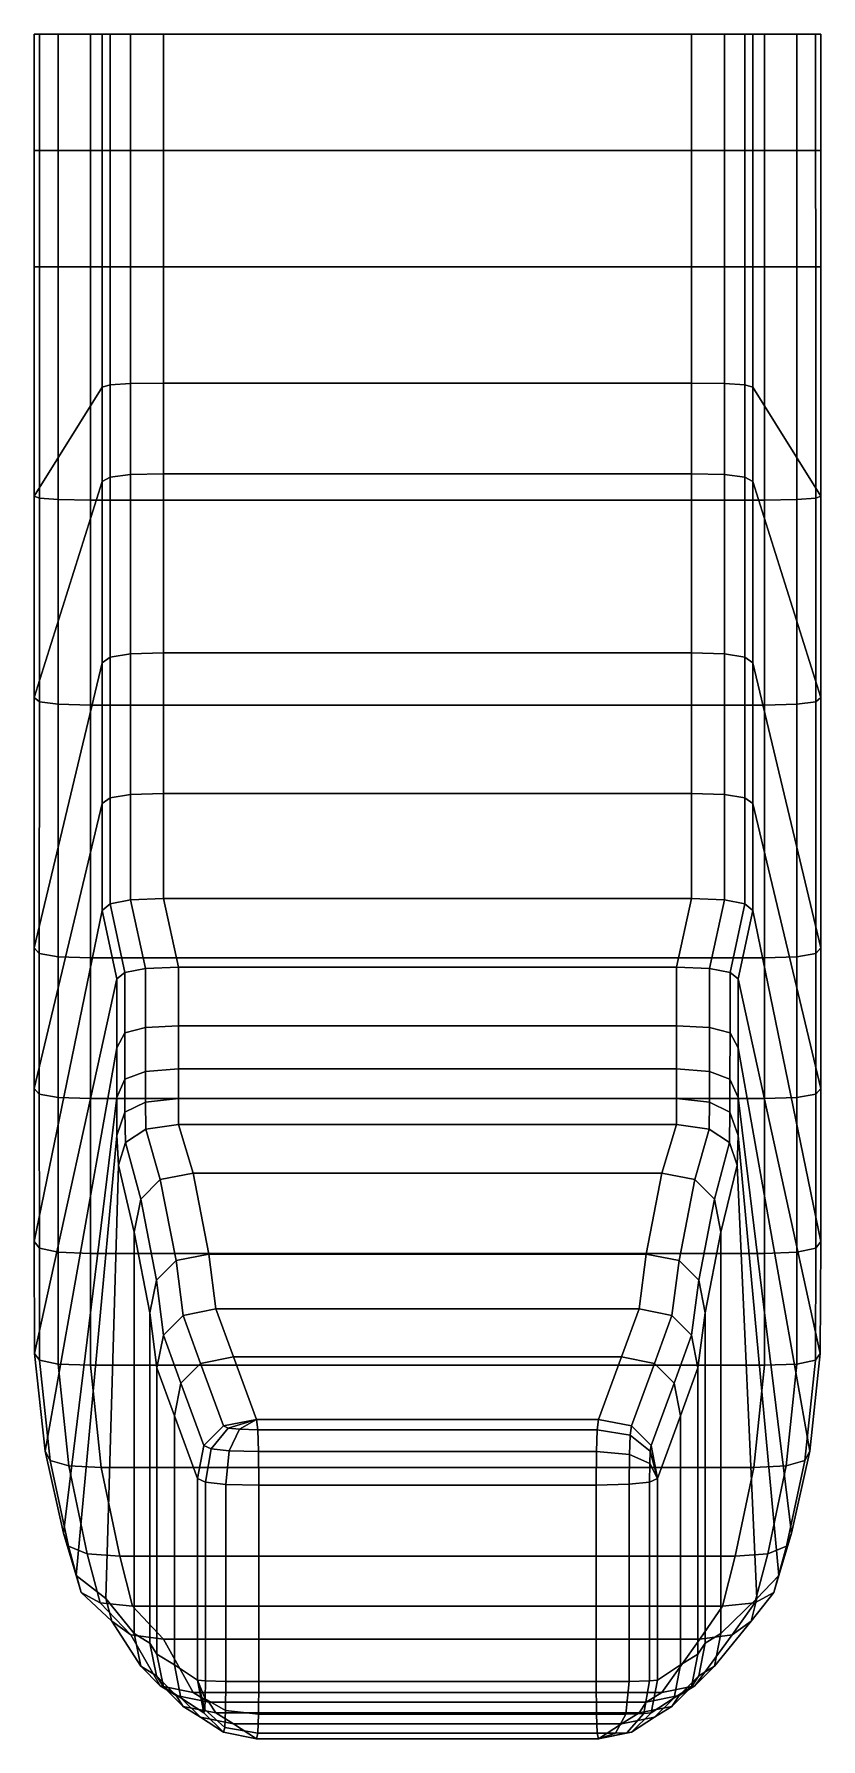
# Model space of a CAD drawing. Extents: x -5.5 to 5.9, y -24.6 to 0.
import ezdxf

# ---------------------------------------------------------------- set-up
doc = ezdxf.new("R2010")
doc.units = 0
doc.layers.add('METAL', color=76, linetype='CONTINUOUS')

msp = doc.modelspace()

# ---------------------------------------------------------------- meshes
at = {"layer": 'METAL'}
mesh = msp.add_polyface(dxfattribs=at)
corners = [(4.005, 0, -7.477), (-3.629, 0, -7.477), (-4.106, 0, -7.382), (-4.402, 0, -7.099), (-4.516, 0, -6.626), (-4.683, 0, 17.56), (-5.152, 0, 17.466), (-5.424, 0, 17.182), (-5.499, 0, 16.709), (-5.5, -6.681, 16.468), (-5.499, -3.365, 16.642), (-4.516, -3.365, -7.081), (-4.515, -5.104, -7.439), (5.059, -3.365, 17.493), (-4.683, -3.365, 17.493), (-4.683, -6.737, 17.317), (5.059, -6.737, 17.317), (-5.499, -1.683, 16.668), (-5.499, 0, 16.709), (-4.516, 0, -6.626), (-4.516, -1.683, -6.843), (-4.515, -6.467, -7.846), (-5.5, -9.592, 15.982), (5.059, 0, 17.56), (-4.683, 0, 17.56), (-4.683, -1.683, 17.519), (5.059, -1.683, 17.519), (-4.683, -9.703, 16.825), (5.059, -9.703, 16.825), (-4.515, -9.091, -9.061), (-5.5, -13.213, 14.813), (-5.424, -3.365, 17.115), (-5.424, -6.712, 16.94), (-4.401, -5.072, -7.91), (-4.402, -3.365, -7.554), (-5.424, 0, 17.182), (-5.424, -1.683, 17.14), (-4.402, -1.683, -7.316), (-4.402, 0, -7.099), (-4.401, -6.406, -8.315), (-5.424, -9.653, 16.45), (-4.401, -9.01, -9.526), (-5.152, -3.365, 17.399), (-5.152, -6.731, 17.223), (-4.106, -5.054, -8.193), (-4.106, -3.365, -7.837), (-3.629, -5.048, -8.288), (-3.629, -3.365, -7.932), (-5.152, 0, 17.466), (-5.152, -1.683, 17.424), (-4.106, -1.683, -7.599), (-4.106, 0, -7.382), (-3.629, -1.683, -7.694), (-3.629, 0, -7.477), (-4.106, -6.369, -8.596), (-3.629, -6.356, -8.69), (-5.152, -9.69, 16.732), (-4.106, -8.962, -9.806), (-3.629, -8.946, -9.899), (-3.629, -10.979, -11.039), (-4.106, -10.996, -10.946)]
mesh.append_faces([[corners[k] for k in face] for face in [(0, 1, 2, 3), (0, 3, 4, 5), (6, 5, 4, 7), (8, 7, 4, 4), (9, 10, 11, 12), (13, 14, 15, 16), (17, 18, 19, 20), (10, 17, 20, 11), (12, 21, 22, 9), (23, 24, 25, 26), (26, 25, 14, 13), (27, 28, 16, 15), (22, 21, 29, 30), (31, 10, 9, 32), (33, 12, 11, 34), (35, 18, 17, 36), (37, 20, 19, 38), (36, 17, 10, 31), (34, 11, 20, 37), (39, 21, 12, 33), (32, 9, 22, 40), (41, 29, 21, 39), (42, 31, 32, 43), (14, 42, 43, 15), (44, 33, 34, 45), (46, 44, 45, 47), (48, 35, 36, 49), (24, 48, 49, 25), (50, 37, 38, 51), (52, 50, 51, 53), (49, 36, 31, 42), (25, 49, 42, 14), (45, 34, 37, 50), (47, 45, 50, 52), (54, 39, 33, 44), (55, 54, 44, 46), (43, 32, 40, 56), (15, 43, 56, 27), (57, 41, 39, 54), (58, 57, 54, 55), (59, 60, 57, 58)]])
mesh = msp.add_polyface(dxfattribs=at)
corners = [(-4.683, 0, 17.56), (5.059, 0, 17.56), (5.528, 0, 17.466), (5.8, 0, 17.182), (5.875, 0, 16.709), (4.005, 0, -7.477), (4.893, 0, -6.626), (4.778, 0, -7.099), (4.482, 0, -7.382), (-3.629, -3.365, -7.932), (4.005, -3.365, -7.932), (4.005, -5.048, -8.288), (-3.629, -5.048, -8.288), (4.892, -3.365, -7.081), (5.876, -3.365, 16.642), (5.876, -6.681, 16.468), (4.892, -5.104, -7.439), (-3.629, 0, -7.477), (4.005, 0, -7.477), (4.005, -1.683, -7.694), (-3.629, -1.683, -7.694), (4.005, -6.356, -8.69), (-3.629, -6.356, -8.69), (4.893, 0, -6.626), (5.875, 0, 16.709), (5.875, -1.683, 16.668), (4.893, -1.683, -6.843), (5.876, -9.592, 15.982), (4.892, -6.467, -7.846), (4.005, -8.946, -9.899), (-3.629, -8.946, -9.899), (5.876, -13.213, 14.813), (4.892, -9.091, -9.061), (4.005, -10.979, -11.039), (-3.629, -10.979, -11.039), (4.482, -5.054, -8.193), (4.482, -3.365, -7.837), (5.801, -6.712, 16.94), (5.801, -3.365, 17.115), (4.482, -1.683, -7.599), (4.482, 0, -7.382), (4.482, -6.369, -8.596), (5.8, -1.683, 17.14), (5.8, 0, 17.182), (5.801, -9.653, 16.45), (4.482, -8.962, -9.806), (4.778, -5.072, -7.91), (4.778, -3.365, -7.554), (5.529, -6.731, 17.223), (5.528, -3.365, 17.399), (5.059, -6.737, 17.317), (5.059, -3.365, 17.493), (4.778, -1.683, -7.316), (4.778, 0, -7.099), (4.778, -6.406, -8.315), (5.528, -1.683, 17.424), (5.528, 0, 17.466), (5.059, -1.683, 17.519), (5.059, 0, 17.56), (5.529, -9.69, 16.732), (5.059, -9.703, 16.825), (4.778, -9.01, -9.526)]
mesh.append_faces([[corners[k] for k in face] for face in [(0, 1, 2, 3), (0, 3, 4, 5), (4, 6, 7, 8), (4, 8, 5, 5), (9, 10, 11, 12), (13, 14, 15, 16), (17, 18, 19, 20), (20, 19, 10, 9), (21, 22, 12, 11), (23, 24, 25, 26), (26, 25, 14, 13), (27, 28, 16, 15), (22, 21, 29, 30), (28, 27, 31, 32), (30, 29, 33, 34), (35, 11, 10, 36), (37, 15, 14, 38), (39, 19, 18, 40), (36, 10, 19, 39), (41, 21, 11, 35), (42, 25, 24, 43), (38, 14, 25, 42), (44, 27, 15, 37), (45, 29, 21, 41), (46, 35, 36, 47), (16, 46, 47, 13), (48, 37, 38, 49), (50, 48, 49, 51), (52, 39, 40, 53), (26, 52, 53, 23), (47, 36, 39, 52), (13, 47, 52, 26), (54, 41, 35, 46), (28, 54, 46, 16), (55, 42, 43, 56), (57, 55, 56, 58), (49, 38, 42, 55), (51, 49, 55, 57), (59, 44, 37, 48), (60, 59, 48, 50), (61, 45, 41, 54), (32, 61, 54, 28)]])
mesh = msp.add_polyface(dxfattribs=at)
corners = [(5.059, -9.703, 16.825), (-4.683, -9.703, 16.825), (-4.683, -13.358, 15.651), (5.059, -13.358, 15.651), (-5.5, -13.213, 14.813), (-4.515, -9.091, -9.061), (-4.515, -11.124, -10.2), (-5.5, -15.247, 13.673), (-4.516, -12.671, -11.345), (-5.499, -17.459, 11.703), (-4.306, -13.661, -12.186), (-5.492, -19.077, 9.452), (-3.629, -12.498, -12.179), (4.005, -12.498, -12.179), (3.787, -13.491, -13.243), (-3.411, -13.491, -13.243), (3.787, -14.961, -15.353), (-3.411, -14.961, -15.353), (-3.411, -14.337, -14.335), (3.787, -14.337, -14.335), (-5.34, -20.491, 5.649), (-4.306, -14.655, -13.293), (3.787, -15.765, -17.14), (-3.411, -15.765, -17.14), (-3.411, -15.392, -16.27), (3.787, -15.392, -16.27), (3.578, -16.468, -18.825), (-3.202, -16.468, -18.825), (-5.424, -9.653, 16.45), (-5.5, -9.592, 15.982), (-5.425, -13.294, 15.279), (-4.401, -11.044, -10.666), (-4.401, -9.01, -9.526), (-5.425, -15.328, 14.139), (-4.402, -12.575, -11.808), (-5.424, -17.555, 12.166), (-4.187, -13.567, -12.872), (-4.186, -15.109, -15.005), (-4.303, -15.375, -14.346), (-4.187, -14.442, -13.972), (-4.176, -16.026, -16.865), (-4.279, -16.352, -16.522), (-4.302, -15.923, -15.476), (-4.186, -15.588, -15.947), (-3.959, -16.847, -18.819), (-4.054, -17.32, -18.811), (-5.152, -9.69, 16.732), (-5.152, -13.342, 15.558), (-4.106, -10.996, -10.946), (-4.106, -8.962, -9.806), (-5.152, -15.376, 14.419), (-4.683, -15.392, 14.512), (-4.106, -12.518, -12.086), (-3.629, -10.979, -11.039), (-5.152, -17.613, 12.444), (-4.683, -17.632, 12.536), (-3.889, -13.51, -13.15), (-3.889, -14.998, -15.266), (-3.889, -14.364, -14.244), (-3.886, -15.831, -17.071), (-3.889, -15.441, -16.189), (-3.675, -16.563, -18.823)]
mesh.append_faces([[corners[k] for k in face] for face in [(0, 1, 2, 3), (4, 5, 6, 7), (7, 6, 8, 9), (9, 8, 10, 11), (12, 13, 14, 15), (16, 17, 18, 19), (20, 11, 10, 21), (22, 23, 24, 25), (23, 22, 26, 27), (28, 29, 4, 30), (31, 6, 5, 32), (30, 4, 7, 33), (34, 8, 6, 31), (33, 7, 9, 35), (36, 10, 8, 34), (37, 38, 21, 39), (40, 41, 42, 43), (43, 42, 38, 37), (39, 21, 10, 36), (44, 45, 41, 40), (46, 28, 30, 47), (1, 46, 47, 2), (48, 31, 32, 49), (47, 30, 33, 50), (2, 47, 50, 51), (52, 34, 31, 48), (12, 52, 48, 53), (50, 33, 35, 54), (51, 50, 54, 55), (56, 36, 34, 52), (15, 56, 52, 12), (57, 37, 39, 58), (17, 57, 58, 18), (59, 40, 43, 60), (23, 59, 60, 24), (60, 43, 37, 57), (24, 60, 57, 17), (58, 39, 36, 56), (18, 58, 56, 15), (61, 44, 40, 59), (27, 61, 59, 23)]])
mesh = msp.add_polyface(dxfattribs=at)
corners = [(4.892, -9.091, -9.061), (5.876, -13.213, 14.813), (5.876, -15.247, 13.673), (4.892, -11.124, -10.2), (5.059, -13.358, 15.651), (-4.683, -13.358, 15.651), (-4.683, -15.392, 14.512), (5.059, -15.392, 14.512), (-3.629, -10.979, -11.039), (4.005, -10.979, -11.039), (4.005, -12.498, -12.179), (-3.629, -12.498, -12.179), (5.875, -17.459, 11.703), (4.892, -12.671, -11.345), (-4.683, -17.632, 12.536), (5.059, -17.632, 12.536), (5.868, -19.077, 9.452), (4.682, -13.661, -12.186), (3.787, -15.392, -16.27), (-3.411, -15.392, -16.27), (-3.411, -14.961, -15.353), (3.787, -14.961, -15.353), (-3.411, -13.491, -13.243), (3.787, -13.491, -13.243), (3.787, -14.337, -14.335), (-3.411, -14.337, -14.335), (5.801, -13.294, 15.279), (5.876, -9.592, 15.982), (5.801, -9.653, 16.45), (4.482, -10.996, -10.946), (4.005, -8.946, -9.899), (4.482, -8.962, -9.806), (5.801, -15.328, 14.139), (4.482, -12.518, -12.086), (5.801, -17.555, 12.166), (4.265, -13.51, -13.15), (4.265, -14.998, -15.266), (4.265, -14.364, -14.244), (4.263, -15.831, -17.071), (3.787, -15.765, -17.14), (4.265, -15.441, -16.189), (4.052, -16.563, -18.823), (3.578, -16.468, -18.825), (5.529, -13.342, 15.558), (5.529, -9.69, 16.732), (5.059, -9.703, 16.825), (4.778, -11.044, -10.666), (4.778, -9.01, -9.526), (5.529, -15.376, 14.419), (4.778, -12.575, -11.808), (5.528, -17.613, 12.444), (4.564, -13.567, -12.872), (4.562, -15.109, -15.005), (4.564, -14.442, -13.972), (4.679, -15.375, -14.346), (4.682, -14.655, -13.293), (4.556, -16.026, -16.865), (4.562, -15.588, -15.947), (4.665, -16.352, -16.523), (4.678, -15.923, -15.476), (4.336, -16.847, -18.819), (4.43, -17.32, -18.811)]
mesh.append_faces([[corners[k] for k in face] for face in [(0, 1, 2, 3), (4, 5, 6, 7), (8, 9, 10, 11), (3, 2, 12, 13), (7, 6, 14, 15), (13, 12, 16, 17), (18, 19, 20, 21), (22, 23, 24, 25), (26, 1, 27, 28), (29, 9, 30, 31), (32, 2, 1, 26), (33, 10, 9, 29), (34, 12, 2, 32), (35, 23, 10, 33), (36, 21, 24, 37), (38, 39, 18, 40), (40, 18, 21, 36), (37, 24, 23, 35), (41, 42, 39, 38), (43, 26, 28, 44), (4, 43, 44, 45), (46, 29, 31, 47), (3, 46, 47, 0), (48, 32, 26, 43), (7, 48, 43, 4), (49, 33, 29, 46), (13, 49, 46, 3), (50, 34, 32, 48), (15, 50, 48, 7), (51, 35, 33, 49), (17, 51, 49, 13), (52, 36, 37, 53), (54, 52, 53, 55), (56, 38, 40, 57), (58, 56, 57, 59), (57, 40, 36, 52), (59, 57, 52, 54), (53, 37, 35, 51), (55, 53, 51, 17), (60, 41, 38, 56), (61, 60, 56, 58)]])
mesh = msp.add_polyface(dxfattribs=at)
corners = [(5.45, -21.675, 0.457), (4.679, -15.375, -14.346), (4.682, -14.655, -13.293), (5.716, -20.491, 5.649), (4.951, -22.62, -9.196), (4.665, -16.352, -16.523), (4.678, -15.923, -15.476), (5.266, -22.287, -4.42), (4.682, -13.661, -12.186), (5.868, -19.077, 9.452), (4.43, -23.125, -18.711), (4.43, -17.32, -18.811), (4.203, -23.264, -21.932), (4.203, -18.49, -22.027), (4.099, -23.422, -25.323), (4.099, -19.285, -25.414), (3.847, -23.58, -28.714), (3.847, -19.979, -28.802), (3.515, -23.798, -36.569), (3.515, -20.884, -36.651), (3.409, -20.491, -36.926), (3.42, -20.409, -36.666), (5.797, -19.172, 9.915), (5.875, -17.459, 11.703), (5.801, -17.555, 12.166), (5.378, -21.861, 0.892), (5.645, -20.622, 6.103), (5.194, -22.533, -4.016), (3.825, -17.733, -22.042), (3.352, -17.639, -22.044), (3.578, -16.468, -18.825), (4.052, -16.563, -18.823), (3.721, -18.528, -25.431), (3.247, -18.433, -25.433), (3.469, -19.222, -28.82), (2.995, -19.127, -28.822), (3.136, -20.124, -36.675), (2.662, -20.029, -36.678), (3.4, -20.936, -37.123), (3.403, -20.667, -37.078), (3.108, -20.537, -37.334), (3.104, -20.967, -37.406), (2.631, -20.494, -37.419), (2.627, -20.978, -37.5), (3.118, -20.256, -37.09), (2.642, -20.178, -37.145), (5.528, -19.229, 10.193), (5.528, -17.613, 12.444), (5.059, -19.247, 10.286), (5.059, -17.632, 12.536), (5.107, -21.972, 1.153), (5.376, -20.701, 6.375), (4.638, -22.009, 1.24), (4.907, -20.727, 6.466), (4.923, -22.68, -3.774), (4.109, -18.017, -22.036), (4.336, -16.847, -18.819), (4.005, -18.812, -25.425), (3.753, -19.506, -28.813)]
mesh.append_faces([[corners[k] for k in face] for face in [(0, 1, 2, 3), (4, 5, 6, 7), (7, 6, 1, 0), (8, 9, 3, 2), (5, 4, 10, 11), (11, 10, 12, 13), (12, 14, 15, 13), (14, 16, 17, 15), (17, 16, 18, 19), (19, 20, 21, 21), (22, 9, 23, 24), (25, 0, 3, 26), (27, 7, 0, 25), (26, 3, 9, 22), (28, 29, 30, 31), (32, 33, 29, 28), (34, 35, 33, 32), (36, 37, 35, 34), (19, 38, 39, 39), (40, 39, 38, 41), (42, 40, 41, 43), (19, 39, 20, 20), (44, 20, 39, 40), (45, 44, 40, 42), (36, 21, 20, 44), (37, 36, 44, 45), (46, 22, 24, 47), (48, 46, 47, 49), (50, 25, 26, 51), (52, 50, 51, 53), (54, 27, 25, 50), (51, 26, 22, 46), (53, 51, 46, 48), (55, 28, 31, 56), (13, 55, 56, 11), (57, 32, 28, 55), (15, 57, 55, 13), (58, 34, 32, 57), (17, 58, 57, 15), (21, 36, 34, 58), (19, 21, 58, 17)]])
mesh = msp.add_polyface(dxfattribs=at)
corners = [(5.059, -17.632, 12.536), (-4.683, -17.632, 12.536), (-4.683, -19.247, 10.286), (5.059, -19.247, 10.286), (-4.306, -14.655, -13.293), (-4.303, -15.375, -14.346), (-5.074, -21.675, 0.457), (-5.34, -20.491, 5.649), (-4.302, -15.923, -15.476), (-4.279, -16.352, -16.522), (-4.464, -22.62, -9.196), (-4.89, -22.287, -4.42), (-4.531, -20.727, 6.466), (4.907, -20.727, 6.466), (-4.054, -17.32, -18.811), (-4.054, -23.125, -18.711), (-3.827, -18.49, -22.027), (-3.827, -23.264, -21.932), (-3.202, -16.468, -18.825), (3.578, -16.468, -18.825), (3.352, -17.639, -22.044), (-2.975, -17.639, -22.044), (3.247, -18.433, -25.433), (-2.871, -18.433, -25.433), (2.995, -19.127, -28.822), (-2.619, -19.127, -28.822), (2.662, -20.029, -36.678), (-2.286, -20.029, -36.678), (-2.696, -20.154, -36.936), (-2.76, -20.124, -36.674), (-5.424, -17.555, 12.166), (-5.499, -17.459, 11.703), (-5.492, -19.077, 9.452), (-5.421, -19.172, 9.915), (-5.269, -20.622, 6.103), (-3.732, -18.017, -22.036), (-3.959, -16.847, -18.819), (-3.628, -18.812, -25.425), (-3.723, -19.285, -25.414), (-3.376, -19.506, -28.813), (-3.471, -19.979, -28.802), (-3.044, -20.409, -36.665), (-3.139, -20.884, -36.651), (-2.266, -20.178, -37.145), (2.642, -20.178, -37.145), (-2.532, -20.172, -37.093), (-2.679, -20.485, -37.335), (-2.255, -20.494, -37.419), (-2.728, -20.969, -37.406), (-2.251, -20.978, -37.5), (-2.942, -20.457, -37.084), (-3.024, -20.937, -37.123), (-5.152, -17.613, 12.444), (-5.151, -19.229, 10.193), (-4.999, -20.701, 6.375), (-3.448, -17.733, -22.042), (-3.675, -16.563, -18.823), (-3.344, -18.528, -25.431), (-3.092, -19.222, -28.82), (2.631, -20.494, -37.419), (2.627, -20.978, -37.5)]
mesh.append_faces([[corners[k] for k in face] for face in [(0, 1, 2, 3), (4, 5, 6, 7), (8, 9, 10, 11), (5, 8, 11, 6), (3, 2, 12, 13), (10, 9, 14, 15), (15, 14, 16, 17), (18, 19, 20, 21), (20, 22, 23, 21), (24, 25, 23, 22), (25, 24, 26, 27), (27, 28, 29, 29), (30, 31, 32, 33), (33, 32, 7, 34), (35, 16, 14, 36), (37, 38, 16, 35), (39, 40, 38, 37), (41, 42, 40, 39), (43, 27, 26, 44), (27, 43, 45, 45), (46, 45, 43, 47), (48, 46, 47, 49), (27, 45, 28, 28), (50, 28, 45, 46), (51, 50, 46, 48), (41, 29, 28, 50), (42, 41, 50, 51), (52, 30, 33, 53), (1, 52, 53, 2), (53, 33, 34, 54), (2, 53, 54, 12), (55, 35, 36, 56), (21, 55, 56, 18), (57, 37, 35, 55), (23, 57, 55, 21), (58, 39, 37, 57), (25, 58, 57, 23), (29, 41, 39, 58), (27, 29, 58, 25), (47, 43, 44, 59), (49, 47, 59, 60)]])
mesh = msp.add_polyface(dxfattribs=at)
corners = [(-4.262, -22.009, 1.24), (4.638, -22.009, 1.24), (4.907, -20.727, 6.466), (-4.531, -20.727, 6.466), (-3.827, -23.264, -21.932), (-3.827, -18.49, -22.027), (-3.723, -19.285, -25.414), (-3.723, -23.422, -25.323), (-3.471, -19.979, -28.802), (-3.471, -23.58, -28.714), (-3.139, -20.884, -36.651), (-3.138, -23.798, -36.569), (2.627, -20.978, -37.5), (2.627, -23.821, -37.42), (-2.251, -23.821, -37.42), (-2.251, -20.978, -37.5), (-3.033, -24.225, -36.819), (-3.044, -24.271, -36.555), (-5.269, -20.622, 6.103), (-5.34, -20.491, 5.649), (-5.074, -21.675, 0.457), (-5.001, -21.861, 0.892), (-4.817, -22.533, -4.016), (-4.89, -22.287, -4.42), (-4.464, -22.62, -9.196), (-4.378, -22.946, -8.853), (-4.054, -23.125, -18.711), (-3.959, -23.599, -18.703), (-3.732, -23.737, -21.923), (-3.628, -23.895, -25.313), (-3.376, -24.053, -28.703), (-3.024, -23.811, -37.042), (-3.024, -20.937, -37.123), (-3.026, -24.072, -36.982), (-2.731, -24.237, -37.229), (-2.728, -23.819, -37.325), (-2.254, -24.292, -37.312), (-2.742, -24.482, -36.97), (-2.266, -24.568, -37.02), (-2.76, -24.554, -36.547), (-2.286, -24.649, -36.544), (-4.999, -20.701, 6.375), (-4.731, -21.972, 1.153), (-4.546, -22.68, -3.774), (-4.1, -23.142, -8.647), (-4.077, -22.729, -3.693), (-3.629, -23.207, -8.579), (-3.675, -23.882, -18.698), (-3.202, -23.977, -18.697), (-3.448, -24.021, -21.917), (-2.975, -24.116, -21.915), (-3.344, -24.179, -25.307), (-2.871, -24.274, -25.305), (-3.092, -24.337, -28.696), (-2.619, -24.431, -28.694), (-2.728, -20.969, -37.406)]
mesh.append_faces([[corners[k] for k in face] for face in [(0, 1, 2, 3), (4, 5, 6, 7), (8, 9, 7, 6), (9, 8, 10, 11), (12, 13, 14, 15), (11, 16, 17, 17), (18, 19, 20, 21), (22, 23, 24, 25), (21, 20, 23, 22), (25, 24, 26, 27), (27, 26, 4, 28), (28, 4, 7, 29), (29, 7, 9, 30), (31, 11, 10, 32), (30, 9, 11, 17), (11, 31, 33, 33), (34, 33, 31, 35), (36, 34, 35, 14), (11, 33, 16, 16), (37, 16, 33, 34), (38, 37, 34, 36), (39, 17, 16, 37), (40, 39, 37, 38), (41, 18, 21, 42), (3, 41, 42, 0), (43, 22, 25, 44), (45, 43, 44, 46), (42, 21, 22, 43), (0, 42, 43, 45), (44, 25, 27, 47), (46, 44, 47, 48), (47, 27, 28, 49), (48, 47, 49, 50), (49, 28, 29, 51), (50, 49, 51, 52), (51, 29, 30, 53), (52, 51, 53, 54), (35, 31, 32, 55), (14, 35, 55, 15), (53, 30, 17, 39), (54, 53, 39, 40)]])
mesh = msp.add_polyface(dxfattribs=at)
corners = [(-3.629, -23.207, -8.579), (4.125, -23.207, -8.579), (4.454, -22.729, -3.693), (-4.077, -22.729, -3.693), (4.638, -22.009, 1.24), (-4.262, -22.009, 1.24), (-3.202, -23.977, -18.697), (3.578, -23.977, -18.697), (-2.975, -24.116, -21.915), (3.352, -24.116, -21.915), (-2.871, -24.274, -25.305), (3.247, -24.274, -25.305), (-2.619, -24.431, -28.694), (2.995, -24.431, -28.694), (-2.286, -24.649, -36.544), (2.662, -24.649, -36.544), (3.072, -24.562, -36.81), (3.136, -24.554, -36.547), (4.87, -22.946, -8.853), (4.951, -22.62, -9.196), (5.266, -22.287, -4.42), (5.194, -22.533, -4.016), (4.336, -23.599, -18.703), (4.43, -23.125, -18.711), (4.109, -23.737, -21.923), (4.203, -23.264, -21.932), (4.005, -23.895, -25.313), (4.099, -23.422, -25.323), (3.753, -24.053, -28.703), (3.847, -23.58, -28.714), (3.42, -24.271, -36.556), (3.515, -23.798, -36.569), (3.4, -20.936, -37.123), (3.515, -20.884, -36.651), (3.4, -23.811, -37.042), (2.643, -24.568, -37.02), (-2.266, -24.568, -37.02), (2.908, -24.566, -36.967), (3.055, -24.289, -37.228), (2.631, -24.292, -37.312), (3.104, -23.819, -37.325), (2.627, -23.821, -37.42), (3.318, -24.282, -36.976), (4.595, -23.142, -8.647), (4.923, -22.68, -3.774), (5.107, -21.972, 1.153), (4.052, -23.882, -18.698), (3.825, -24.021, -21.917), (3.721, -24.179, -25.307), (3.469, -24.337, -28.696), (3.104, -20.967, -37.406), (2.627, -20.978, -37.5), (-2.254, -24.292, -37.312), (-2.251, -23.821, -37.42)]
mesh.append_faces([[corners[k] for k in face] for face in [(0, 1, 2, 3), (3, 2, 4, 5), (1, 0, 6, 7), (7, 6, 8, 9), (8, 10, 11, 9), (12, 13, 11, 10), (13, 12, 14, 15), (15, 16, 17, 17), (18, 19, 20, 21), (22, 23, 19, 18), (24, 25, 23, 22), (26, 27, 25, 24), (28, 29, 27, 26), (30, 31, 29, 28), (32, 33, 31, 34), (35, 15, 14, 36), (15, 35, 37, 37), (38, 37, 35, 39), (40, 38, 39, 41), (15, 37, 16, 16), (42, 16, 37, 38), (34, 42, 38, 40), (30, 17, 16, 42), (31, 30, 42, 34), (43, 18, 21, 44), (1, 43, 44, 2), (2, 44, 45, 4), (46, 22, 18, 43), (7, 46, 43, 1), (47, 24, 22, 46), (9, 47, 46, 7), (48, 26, 24, 47), (11, 48, 47, 9), (49, 28, 26, 48), (13, 49, 48, 11), (17, 30, 28, 49), (15, 17, 49, 13), (50, 32, 34, 40), (51, 50, 40, 41), (39, 35, 36, 52), (41, 39, 52, 53)]])

doc.saveas('drawing.dxf')
